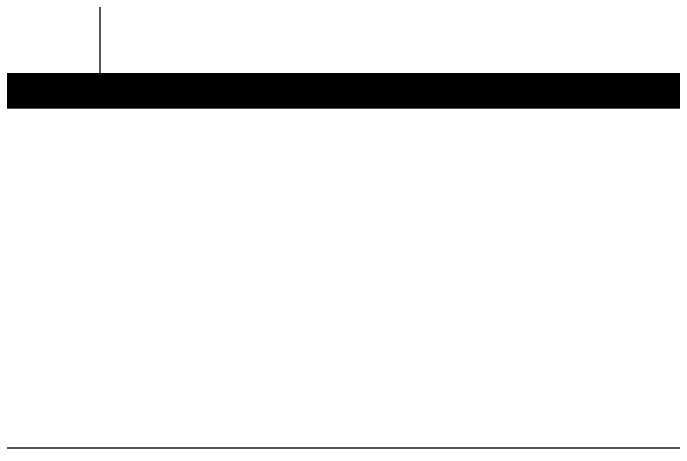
# Model space of a CAD drawing. Extents: x 43627 to 1359545, y -692302 to -50983.
# Drawn here: x 356968 to 358819, y -119088 to -117871 of the extents above; entities that cross this region are included whole.
import ezdxf
from ezdxf.enums import TextEntityAlignment as Align

# ---------------------------------------------------------------- set-up
doc = ezdxf.new("R2010")
doc.units = 0
doc.header["$LTSCALE"] = 1000
doc.header["$MEASUREMENT"] = 0
for name, color, linetype in [('tuqian_neibu_pl', 7, 'Continuous'), ('图签目录', 255, 'Continuous'), ('标准图签', 7, 'Continuous')]:
    doc.layers.add(name, color=color, linetype=linetype)
doc.styles.get("Standard").update_dxf_attribs({"font": 'gbenor.shx', "bigfont": 'gbcbig.shx'})
doc.styles.add('宋体', font='宋体.ttf', dxfattribs={"width": 0.8})

# ---------------------------------------------------------------- blocks, each defined once
blk = doc.blocks.new('ztwj')
blk.add_line((31800, 3000), (31800, 1000))
at = {"layer": 'tuqian_neibu_pl'}
blk.add_lwpolyline([(0, 0), (59400, 0), (59400, 42000), (0, 42000)], close=True, dxfattribs=at)
at = {"layer": 'tuqian_neibu_pl', "const_width": 100}
blk.add_lwpolyline([(2500, 1000), (58400, 1000), (58400, 41000), (2500, 41000)], close=True, dxfattribs=at)
at = {"layer": '图签目录', "style": '宋体', "width": 0.8}
for tag, p in [('图纸编号', (57108.3, 2513)), ('图纸时间', (48925.4, 1527.6)), ('设计号', (52800, 1500))]:
    blk.add_attdef(tag, text='', height=300, dxfattribs=at).set_placement(p, align=Align.MIDDLE)
at = {"layer": '图签目录', "lineweight": 30, "width": 0.8, "flags": 104}
for tag, p in [('图纸名称', (50800, 2500)), ('工程名称', (42800, 2492)), ('建设单位', (34800, 2466.4))]:
    blk.add_attdef(tag, text='', height=300, dxfattribs=at).set_placement(p, align=Align.MIDDLE_CENTER)
at = {"layer": '图签目录', "style": '宋体', "width": 0.8}
for tag, p in [('65', (54796.6, 1364.2)), ('3', (57096.8, 1346.9))]:
    blk.add_attdef(tag, text='', height=300, dxfattribs=at).set_placement(p, align=Align.CENTER)

msp = doc.modelspace()

# ---------------------------------------------------------------- block references
at = {"layer": '标准图签'}
msp.add_blockref('ztwj', (325411.1, -119087.9), dxfattribs=at)

doc.saveas('drawing.dxf')
